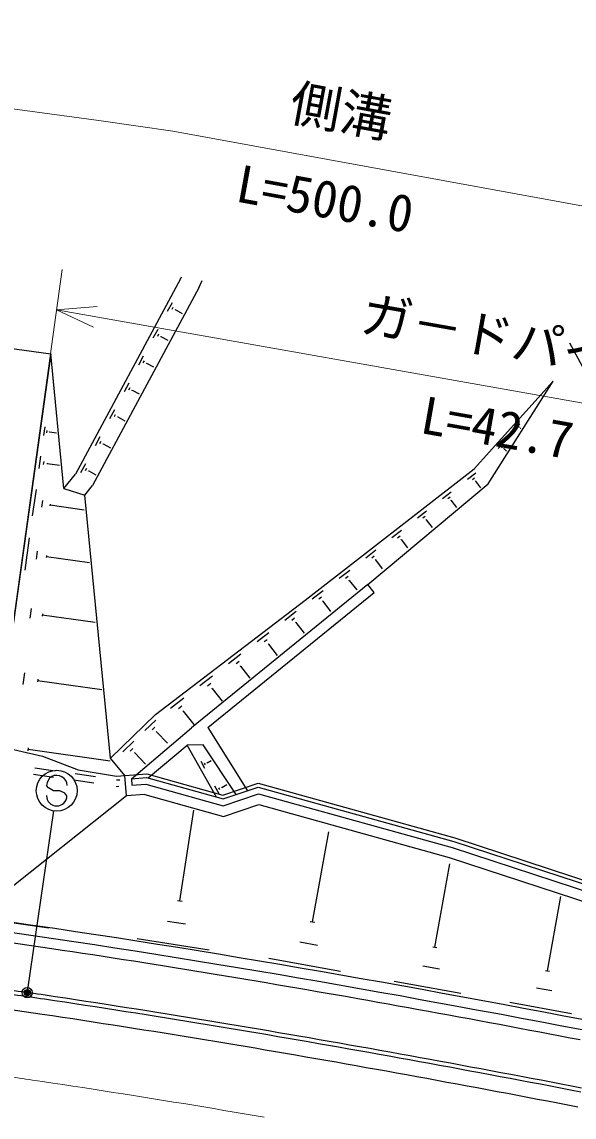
# Model space of a CAD drawing. Units: millimetres, scale not verified. Extents: x 40000 to 680000, y 20000 to 380000.
# Drawn here: x 310657 to 337721, y 293876 to 347543 of the extents above; entities that cross this region are included whole.
import ezdxf
from ezdxf.enums import TextEntityAlignment as Align

# ---------------------------------------------------------------- set-up
doc = ezdxf.new("R2010")
doc.units = ezdxf.units.MM
doc.header["$LTSCALE"] = 1000
doc.header["$PDMODE"] = 32
doc.header["$PDSIZE"] = 500
doc.linetypes.add('CHAIN', pattern=[18.5, 12, -1.5, 3.5, -1.5])
for name, color, linetype, lineweight in [('M-BGD', 7, 'Continuous', 25), ('M-BMK', 2, 'CHAIN', 13), ('M-STR-HTXT', 7, 'Continuous', 13), ('M-STR-STRC', 7, 'Continuous', 25)]:
    doc.layers.add(name, color=color, linetype=linetype, lineweight=lineweight)
doc.styles.add('@ＭＳ ゴシック', font='')
doc.styles.add('ＭＳ ゴシック', font='')
doc.styles.get('@ＭＳ ゴシック').set_extended_font_data('@MS Gothic')
doc.styles.get('ＭＳ ゴシック').set_extended_font_data('MS Gothic')

msp = doc.modelspace()

# ---------------------------------------------------------------- linework, layer by layer
at = {"layer": 'M-BGD'}
for p, q in [((318424, 334948), (313280, 325381)), ((318461, 335035), (318424, 334948)), ((319326, 334514), (314117, 324826)), ((319326, 334514), (319488, 334872)), ((317801, 333367), (318033, 333798)), ((318017, 333459), (318075, 333567)), ((318168, 333430), (318183, 333457)), ((318175, 333444), (318514, 333262)), ((317095, 332054), (317328, 332487)), ((317312, 332147), (317370, 332255)), ((309102, 331686), (312073, 331271)), ((317464, 332118), (317478, 332145)), ((317471, 332131), (317811, 331948)), ((337496, 331815), (338736, 329527)), ((312073, 331271), (308222, 303668)), ((312714, 324678), (312073, 331271)), ((316388, 330740), (316622, 331174)), ((316606, 330833), (316664, 330941)), ((316758, 330803), (316773, 330831)), ((316765, 330817), (317108, 330633)), ((315681, 329424), (315915, 329860)), ((315899, 329517), (315958, 329626)), ((332823, 325635), (336688, 329942)), ((333508, 324901), (336688, 329942)), ((316052, 329488), (316067, 329515)), ((316059, 329501), (316404, 329316)), ((314973, 328107), (315208, 328544)), ((315192, 328200), (315251, 328309)), ((315345, 328170), (315360, 328198)), ((315352, 328184), (315699, 327998)), ((311776, 327698), (311717, 327272)), ((311882, 327520), (311867, 327414)), ((312004, 327463), (312000, 327436)), ((312002, 327449), (312352, 327401)), ((334894, 327644), (335060, 327828)), ((335012, 327663), (335053, 327709)), ((335082, 327631), (335093, 327642)), ((335087, 327637), (335106, 327620)), ((314263, 326788), (314499, 327226)), ((314483, 326881), (314542, 326991)), ((314637, 326852), (314652, 326879)), ((314644, 326865), (314994, 326678)), ((333995, 326641), (334237, 326911)), ((334166, 326670), (334227, 326737)), ((334270, 326623), (334285, 326639)), ((334277, 326631), (334409, 326513)), ((311575, 326256), (311492, 325658)), ((311724, 326007), (311703, 325857)), ((311895, 325926), (311890, 325888)), ((311893, 325907), (312505, 325821)), ((313553, 325467), (313790, 325907)), ((312714, 324678), (313280, 325381)), ((313774, 325561), (313833, 325671)), ((313928, 325531), (313943, 325559)), ((313936, 325545), (314287, 325356)), ((324547, 319203), (332823, 325635)), ((332493, 325128), (332897, 325440)), ((313742, 324359), (314117, 324826)), ((327620, 319974), (333508, 324901)), ((332738, 325123), (332839, 325201)), ((332870, 325031), (332895, 325051)), ((332882, 325041), (333131, 324719)), ((311349, 324631), (311167, 323333)), ((312714, 324678), (313742, 324359)), ((314995, 311467), (313742, 324359)), ((331279, 324192), (331704, 324520)), ((331537, 324188), (331643, 324270)), ((311670, 324090), (311625, 323765)), ((312043, 323914), (312031, 323833)), ((312037, 323873), (313714, 323639)), ((331675, 324091), (331701, 324111)), ((331688, 324101), (331958, 323750)), ((330044, 323241), (330490, 323585)), ((330315, 323236), (330426, 323322)), ((330460, 323134), (330488, 323156)), ((330474, 323145), (330766, 322765)), ((328788, 322273), (329256, 322634)), ((311018, 322265), (310798, 320682)), ((329072, 322268), (329189, 322358)), ((329224, 322162), (329253, 322184)), ((329238, 322173), (329554, 321764)), ((311410, 321605), (311355, 321209)), ((327511, 321289), (328000, 321666)), ((311864, 321390), (311851, 321291)), ((311858, 321341), (313966, 321047)), ((327808, 321284), (327930, 321378)), ((327967, 321172), (327997, 321196)), ((327982, 321184), (328320, 320745)), ((326212, 320288), (326723, 320682)), ((327620, 319974), (318971, 312949)), ((326522, 320282), (326650, 320381)), ((326688, 320166), (326720, 320190)), ((326704, 320178), (327066, 319708)), ((327927, 319579), (327618, 319972)), ((319777, 312960), (327927, 319579)), ((324891, 319270), (325424, 319681)), ((325214, 319264), (325348, 319367)), ((311117, 318803), (311051, 318328)), ((317201, 313596), (324547, 319203)), ((325388, 319142), (325421, 319168)), ((325404, 319155), (325790, 318654)), ((311663, 318545), (311647, 318426)), ((311655, 318486), (314250, 318124)), ((323547, 318234), (324103, 318663)), ((323884, 318228), (324023, 318335)), ((324065, 318101), (324100, 318128)), ((324082, 318114), (324492, 317582)), ((322180, 317181), (322760, 317627)), ((322531, 317174), (322676, 317286)), ((322720, 317042), (322756, 317070)), ((322738, 317056), (323173, 316492)), ((320790, 316109), (321393, 316574)), ((321155, 316102), (321306, 316219)), ((310787, 315646), (310708, 315080)), ((321351, 315965), (321389, 315994)), ((321370, 315980), (321830, 315383)), ((311437, 315339), (311417, 315197)), ((311427, 315268), (314570, 314829)), ((319375, 315019), (320003, 315503)), ((319756, 315012), (319913, 315133)), ((319960, 314870), (319999, 314900)), ((319979, 314885), (320465, 314255)), ((317937, 313911), (318589, 314413)), ((318332, 313904), (318495, 314029)), ((317201, 313596), (314995, 311467)), ((318544, 313755), (318585, 313787)), ((318564, 313771), (319076, 313107)), ((316022, 310455), (318971, 312949)), ((316681, 312816), (317217, 313334)), ((317037, 312850), (317171, 312979)), ((319777, 312960), (321715, 309868)), ((306170, 312849), (311663, 311555)), ((317243, 312737), (317276, 312770)), ((317259, 312753), (317795, 312198)), ((310967, 311970), (310947, 311829)), ((310957, 311900), (314977, 311339)), ((315609, 311782), (316145, 312299)), ((315965, 311815), (316099, 311944)), ((316842, 310493), (318753, 312109)), ((319539, 312124), (318753, 312109)), ((320188, 309557), (318753, 312109)), ((321154, 309680), (319539, 312124)), ((311663, 311555), (313418, 310896)), ((315694, 310609), (314995, 311467)), ((316171, 311703), (316204, 311735)), ((316187, 311719), (316723, 311163)), ((319628, 310960), (319440, 311295)), ((319735, 311240), (319931, 311350)), ((311295, 310993), (312285, 310850)), ((313418, 310896), (315299, 310578)), ((319658, 311142), (319611, 311226)), ((319741, 311230), (319729, 311251)), ((311221, 310681), (312211, 310538)), ((313201, 310395), (314190, 310253)), ((313275, 310708), (314265, 310565)), ((315291, 310397), (315463, 310410)), ((315299, 310578), (316786, 310696)), ((315791, 309614), (315694, 310609)), ((316022, 310455), (316768, 310514)), ((316022, 310455), (316047, 310136)), ((316768, 310514), (320515, 309465)), ((316786, 310696), (320510, 309653)), ((320510, 309653), (322240, 310234)), ((322240, 310234), (331884, 307559)), ((315277, 310075), (315409, 310085)), ((316688, 309685), (315790, 309623)), ((316047, 310136), (316737, 310190)), ((316688, 309685), (320537, 308608)), ((316737, 310190), (320524, 309131)), ((320328, 309715), (320115, 310095)), ((320362, 309922), (320309, 310017)), ((320456, 310021), (320443, 310045)), ((320449, 310033), (320706, 310177)), ((320515, 309465), (322245, 310046)), ((320524, 309131), (322254, 309711)), ((322245, 310046), (331832, 307386)), ((322254, 309711), (331739, 307080)), ((315791, 309614), (308317, 303679)), ((320537, 308608), (322268, 309189)), ((322268, 309189), (331594, 306601)), ((318396, 304472), (319080, 308912)), ((324900, 303439), (325703, 307853)), ((331884, 307559), (338789, 305298)), ((331739, 307080), (338718, 304796)), ((331832, 307386), (338764, 305117)), ((331594, 306601), (338647, 304293)), ((330892, 302198), (331636, 306285)), ((318285, 304489), (318506, 304455)), ((336418, 301050), (337079, 304680)), ((309176, 303556), (311969, 303153)), ((317790, 303480), (318674, 303344)), ((324791, 303459), (325010, 303420)), ((316301, 302624), (319836, 302079)), ((324271, 302468), (325147, 302309)), ((330790, 302217), (330994, 302180)), ((322767, 301657), (326269, 301020)), ((330307, 301295), (331121, 301147)), ((328907, 300540), (332166, 299947)), ((336324, 301067), (336513, 301033)), ((335874, 300210), (336631, 300073)), ((334573, 299509), (337602, 298958))]:
    msp.add_line(p, q, dxfattribs=at)
for points in [[(338211, 298637), (337221, 298826), (336230, 299015), (335239, 299202), (334247, 299388), (333254, 299574), (332261, 299758), (331268, 299940), (330274, 300122), (329279, 300302), (328284, 300480), (327288, 300658), (326292, 300833), (325294, 301007), (324297, 301180), (323299, 301351), (322300, 301520), (321300, 301688), (320300, 301854), (319299, 302017), (318298, 302180), (317295, 302340), (316293, 302498), (315289, 302654), (314285, 302809), (313281, 302961), (312276, 303111)], [(332765, 299156), (332171, 299266), (331178, 299449), (330184, 299630), (329190, 299810), (328196, 299988), (327201, 300165), (326205, 300341), (325209, 300515), (324212, 300687), (323215, 300858), (322217, 301027), (321218, 301195), (320219, 301360), (319219, 301524), (318218, 301686), (317217, 301846), (316215, 302004), (315213, 302160), (314210, 302314), (313206, 302466), (312202, 302616)], [(338022, 297655), (337528, 297749), (337033, 297844), (336538, 297938), (336043, 298032), (335548, 298126), (335053, 298220), (334558, 298313), (334063, 298406), (333567, 298498), (333072, 298591), (332576, 298683), (332080, 298774), (331584, 298866), (331088, 298957), (330591, 299048), (330095, 299138), (329598, 299228), (329102, 299318), (328605, 299407), (328108, 299496), (327611, 299585), (327114, 299673), (326616, 299761), (326119, 299848), (325621, 299936), (325123, 300022), (324625, 300109), (324127, 300195), (323629, 300280), (323131, 300365), (322632, 300450), (322133, 300534), (321635, 300618), (321136, 300702), (320637, 300785), (320137, 300867), (319638, 300949), (319138, 301031), (318639, 301112), (318139, 301192), (317639, 301273), (317139, 301352), (316638, 301432), (316138, 301510), (315637, 301589), (315136, 301666), (314636, 301743), (314134, 301820), (313633, 301896), (313132, 301972), (312630, 302047), (312129, 302122)], [(338044, 295105), (337551, 295200), (337057, 295294), (336564, 295388), (336071, 295482), (335577, 295576), (335084, 295670), (334590, 295763), (334096, 295856), (333603, 295948), (333109, 296041), (332615, 296133), (332120, 296225), (331626, 296316), (331132, 296407), (330637, 296498), (330143, 296588), (329648, 296678), (329153, 296768), (328658, 296857), (328163, 296946), (327668, 297035), (327173, 297123), (326678, 297211), (326182, 297299), (325687, 297386), (325191, 297473), (324695, 297559), (324199, 297645), (323703, 297731), (323207, 297816), (322711, 297901), (322214, 297985), (321718, 298069), (321221, 298153), (320725, 298236), (320228, 298318), (319731, 298400), (319234, 298482), (318736, 298563), (318239, 298644), (317742, 298724), (317244, 298804), (316746, 298883), (316249, 298962), (315751, 299040), (315253, 299118), (314754, 299196), (314256, 299272), (313758, 299349), (313259, 299424), (312760, 299500), (312262, 299574), (311763, 299649)], [(338082, 295301), (337588, 295396), (337095, 295491), (336602, 295585), (336108, 295679), (335615, 295773), (335121, 295866), (334627, 295959), (334133, 296052), (333639, 296145), (333145, 296237), (332651, 296329), (332157, 296421), (331662, 296513), (331168, 296604), (330673, 296695), (330179, 296785), (329684, 296875), (329189, 296965), (328694, 297054), (328199, 297143), (327703, 297232), (327208, 297320), (326713, 297408), (326217, 297496), (325721, 297583), (325225, 297670), (324729, 297756), (324233, 297842), (323737, 297928), (323241, 298013), (322744, 298098), (322248, 298182), (321751, 298266), (321254, 298350), (320757, 298433), (320260, 298515), (319763, 298598), (319266, 298679), (318769, 298761), (318271, 298841), (317773, 298922), (317276, 299002), (316778, 299081), (316280, 299160), (315782, 299238), (315283, 299316), (314785, 299393), (314286, 299470), (313788, 299546), (313289, 299622), (312790, 299697), (312291, 299772), (311792, 299846)], [(346483, 296505), (345030, 296794), (344044, 296989), (343057, 297184), (342070, 297378), (341082, 297571), (340094, 297764), (339106, 297955), (338116, 298146), (337127, 298335), (336137, 298524), (335146, 298711), (334155, 298897), (332765, 299156)], [(337902, 294368), (337409, 294463), (336916, 294557), (336424, 294652), (335931, 294746), (335438, 294839), (334944, 294933), (334451, 295026), (333958, 295119), (333465, 295211), (332971, 295304), (332477, 295395), (331984, 295487), (331490, 295578), (330996, 295669), (330502, 295760), (330008, 295850), (329514, 295940), (329020, 296030), (328525, 296119), (328031, 296208), (327536, 296297), (327042, 296385), (326547, 296473), (326052, 296560), (325557, 296647), (325062, 296734), (324567, 296820), (324071, 296906), (323576, 296992), (323080, 297077), (322585, 297161), (322089, 297246), (321593, 297329), (321097, 297413), (320601, 297496), (320105, 297578), (319609, 297660), (319112, 297742), (318616, 297823), (318119, 297904), (317623, 297984), (317126, 298063), (316629, 298143), (316132, 298221), (315634, 298300), (315137, 298377), (314640, 298454), (314142, 298531), (313645, 298607), (313147, 298683), (312649, 298758), (312151, 298833), (311653, 298907)]]:
    msp.add_lwpolyline(points, dxfattribs=at)
for centre, radius, start, end in [((245276, -149457), 457000, 81.57893, 95.10184), ((245276, -149457), 457500, 81.57893, 92.19445), ((245276, -149457), 456500, 81.57893, 95.10184), ((245276, -149457), 453250, 81.57893, 95.10184), ((293605, 178131), 122867, 81.50174, 82.92979), ((293651, 178441), 122754, 81.50149, 82.92995)]:
    msp.add_arc(centre, radius, start, end, dxfattribs=at)
at = {"layer": 'M-BMK'}
msp.add_lwpolyline([(322532, 293873), (322039, 293957), (321546, 294041), (321053, 294125), (320560, 294207), (320067, 294290), (319574, 294372), (319080, 294453), (318587, 294534), (318093, 294615), (317600, 294695), (317106, 294775), (316613, 294854), (316119, 294933), (315625, 295011), (315131, 295089), (314637, 295166), (314143, 295242), (313649, 295319), (313155, 295394), (312660, 295469), (312166, 295544), (311671, 295618), (311177, 295691)], dxfattribs=at)
msp.add_arc((245276, -149457), 450000, 81.57895, 86.92969, dxfattribs=at)
at = {"layer": 'M-STR-HTXT'}
for p, q in [((318060, 342185), (420111, 323537)), ((308363, 304682), (312631, 335411)), ((314349, 333603), (312356, 333430)), ((356218, 325666), (312356, 333430)), ((312356, 333430), (314168, 332583))]:
    msp.add_line(p, q, dxfattribs=at)
msp.add_arc((245276, -149457), 497000, 81.57893, 95.10184, dxfattribs=at)
at = {"layer": 'M-STR-STRC'}
for p, q in [((311968, 310009), (311869, 310127)), ((312213, 309870), (311968, 310009)), ((312514, 309868), (312213, 309870)), ((312759, 309756), (312514, 309868)), ((312865, 309620), (312759, 309756)), ((310940, 300122), (312219, 308879))]:
    msp.add_line(p, q, dxfattribs=at)
for centre, radius in [((312363, 309869), 1000), ((310918, 299974), 150), ((310918, 299974), 120), ((310918, 299974), 90), ((310918, 299974), 60), ((310918, 299974), 30)]:
    msp.add_circle(centre, radius, dxfattribs=at)
for centre, start, end in [((312369, 310123), 359.5549, 179.5549), ((312365, 309623), 179.5549, 359.5549)]:
    msp.add_arc(centre, 500, start, end, dxfattribs=at)
msp.add_point((310918, 299974), dxfattribs=at)

# ---------------------------------------------------------------- texts
at = {"layer": 'M-STR-HTXT', "style": 'ＭＳ ゴシック'}
for s, rotation, p in [('側溝', 349.644, (326045, 341742)), ('ガ－ドパイプ', 349.963, (334461, 330533))]:
    msp.add_text(s, height=1833, rotation=rotation, dxfattribs=at).set_placement(p, align=Align.BOTTOM_CENTER)
at = {"layer": 'M-STR-HTXT', "style": '@ＭＳ ゴシック'}
for s, rotation, p in [('L=500.0', 349.644, (325686, 339775)), ('L=42.7', 349.963, (334113, 328563))]:
    msp.add_text(s, height=1833, rotation=rotation, dxfattribs=at).set_placement(p, align=Align.TOP_CENTER)

doc.saveas('drawing.dxf')
